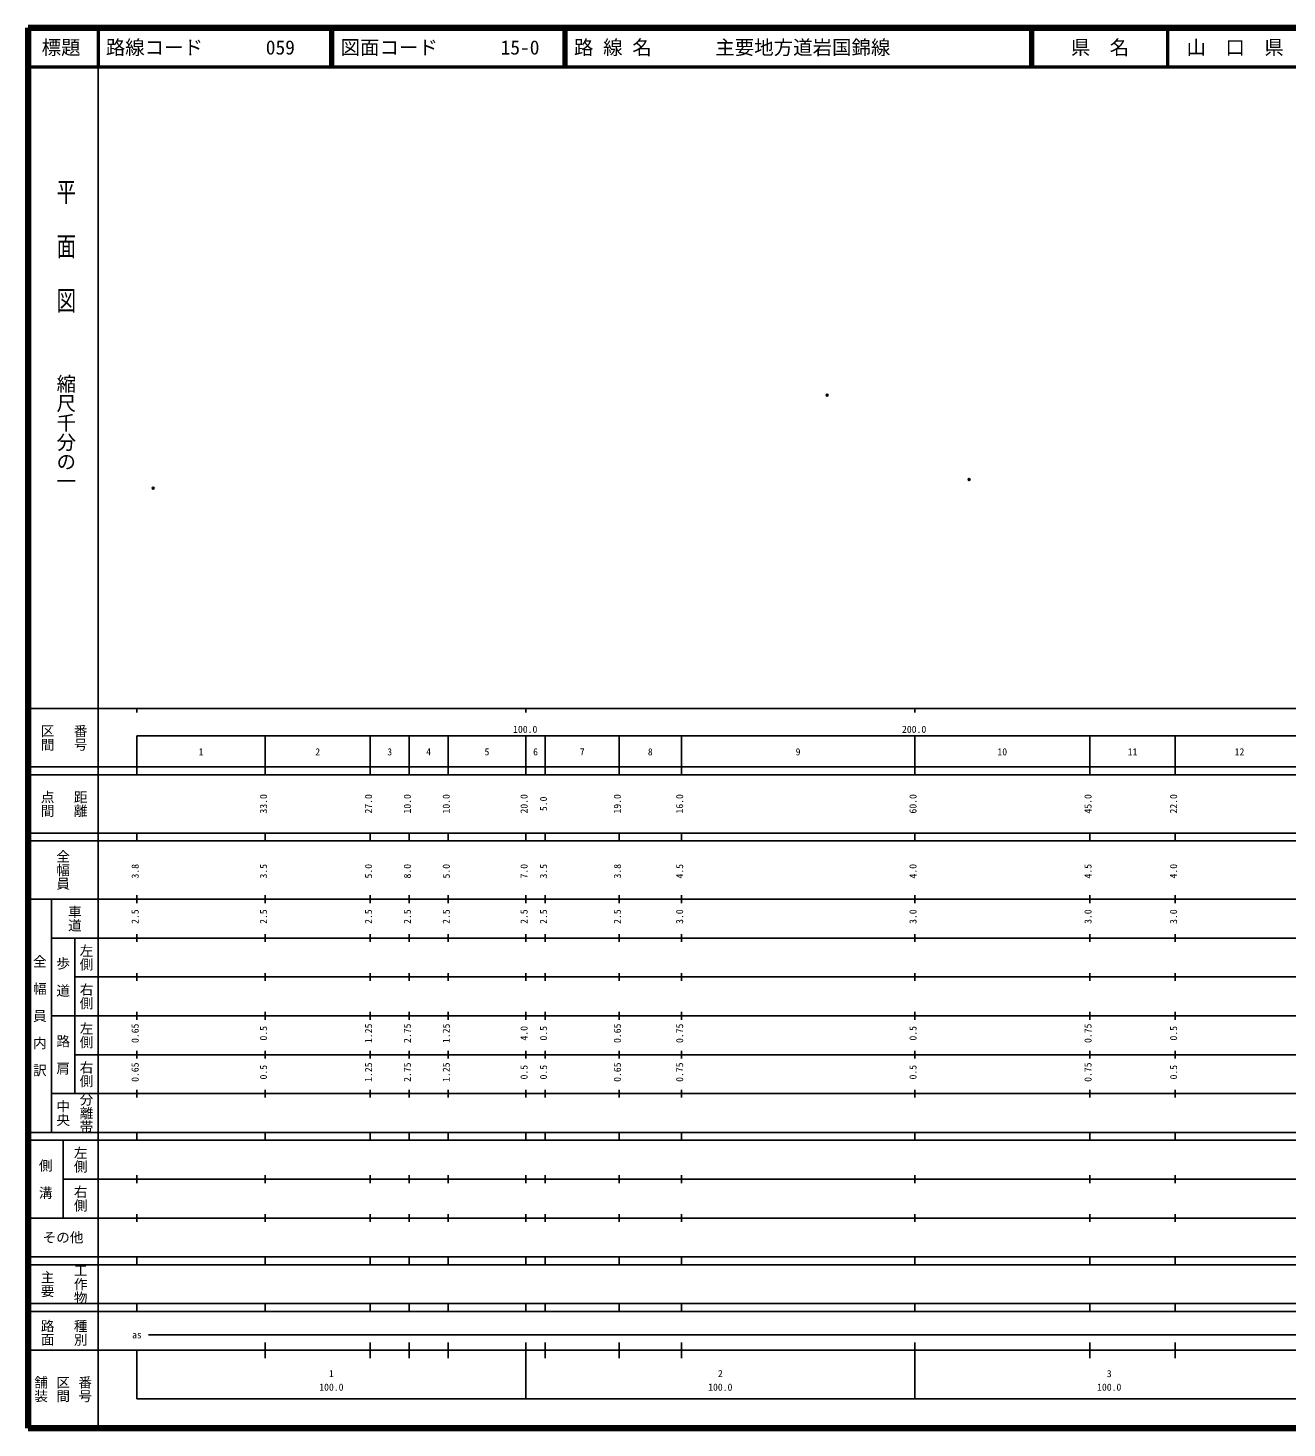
# Model space of a CAD drawing. Units: millimetres on the paper. Extents: x 40 to 680, y 20 to 380.
# Drawn here: x 40 to 363.7, y 20 to 380 of the extents above; entities that cross this region are included whole.
import ezdxf
from ezdxf.enums import TextEntityAlignment as Align

# ---------------------------------------------------------------- set-up
doc = ezdxf.new("R2010")
doc.units = ezdxf.units.MM
doc.header["$PDMODE"] = 32
doc.header["$PDSIZE"] = 0.5
doc.layers.add('M-OTRS', color=6, linetype='Continuous')
doc.layers.add('M-TTL-TXT', color=7, linetype='Continuous')
for name, color, linetype, lineweight in [('M-TTL', 2, 'Continuous', 140), ('M-TTL-BAND', 7, 'Continuous', 25), ('M-TTL-LINE', 7, 'Continuous', 50)]:
    doc.layers.add(name, color=color, linetype=linetype, lineweight=lineweight)
doc.styles.add('@ＭＳ ゴシック', font='')
doc.styles.add('ＭＳ ゴシック', font='')
doc.styles.get('@ＭＳ ゴシック').set_extended_font_data('@MS Gothic')
doc.styles.get('ＭＳ ゴシック').set_extended_font_data('MS Gothic')

msp = doc.modelspace()

# ---------------------------------------------------------------- linework, layer by layer
at = {"layer": 'M-OTRS'}
for p in [(245.469, 285.621), (281.968, 263.914), (72.214, 261.65)]:
    msp.add_point(p, dxfattribs=at)
at = {"layer": 'M-TTL'}
for p, q in [((40, 380), (40, 20)), ((680, 380), (40, 380)), ((40, 20), (680, 20))]:
    msp.add_line(p, q, dxfattribs=at)
at = {"layer": 'M-TTL-BAND'}
for p, q in [((58, 370), (58, 20)), ((40, 205), (579, 205)), ((68, 205), (68, 204)), ((168, 205), (168, 204)), ((268, 205), (268, 204)), ((68, 198), (579, 198)), ((68, 198), (68, 188)), ((101, 188), (101, 198)), ((128, 188), (128, 198)), ((138, 188), (138, 198)), ((148, 188), (148, 198)), ((168, 188), (168, 198)), ((173, 188), (173, 198)), ((192, 188), (192, 198)), ((208, 188), (208, 198)), ((268, 188), (268, 198)), ((313, 188), (313, 198)), ((335, 188), (335, 198)), ((40, 190), (579, 190)), ((40, 188), (579, 188)), ((40, 173), (579, 173)), ((68, 171), (68, 173)), ((101, 171), (101, 173)), ((128, 171), (128, 173)), ((138, 171), (138, 173)), ((148, 171), (148, 173)), ((168, 171), (168, 173)), ((173, 171), (173, 173)), ((192, 171), (192, 173)), ((208, 171), (208, 173)), ((268, 171), (268, 173)), ((313, 171), (313, 173)), ((335, 171), (335, 173)), ((40, 171), (579, 171)), ((40, 156), (579, 156)), ((46, 96), (46, 156)), ((68, 155), (68, 157)), ((101, 155), (101, 157)), ((128, 155), (128, 157)), ((138, 155), (138, 157)), ((148, 155), (148, 157)), ((168, 155), (168, 157)), ((173, 155), (173, 157)), ((192, 155), (192, 157)), ((208, 155), (208, 157)), ((268, 155), (268, 157)), ((313, 155), (313, 157)), ((335, 155), (335, 157)), ((46, 146), (579, 146)), ((52, 146), (52, 106)), ((68, 145), (68, 147)), ((101, 145), (101, 147)), ((128, 145), (128, 147)), ((138, 145), (138, 147)), ((148, 145), (148, 147)), ((168, 145), (168, 147)), ((173, 145), (173, 147)), ((192, 145), (192, 147)), ((208, 145), (208, 147)), ((268, 145), (268, 147)), ((313, 145), (313, 147)), ((335, 145), (335, 147)), ((68, 135), (68, 137)), ((101, 135), (101, 137)), ((128, 135), (128, 137)), ((138, 135), (138, 137)), ((148, 135), (148, 137)), ((168, 135), (168, 137)), ((173, 135), (173, 137)), ((192, 135), (192, 137)), ((208, 135), (208, 137)), ((268, 135), (268, 137)), ((313, 135), (313, 137)), ((335, 135), (335, 137)), ((52, 136), (579, 136)), ((46, 126), (579, 126)), ((68, 125), (68, 127)), ((101, 125), (101, 127)), ((128, 125), (128, 127)), ((138, 125), (138, 127)), ((148, 125), (148, 127)), ((168, 125), (168, 127)), ((173, 125), (173, 127)), ((192, 125), (192, 127)), ((208, 125), (208, 127)), ((268, 125), (268, 127)), ((313, 125), (313, 127)), ((335, 125), (335, 127)), ((52, 116), (579, 116)), ((68, 115), (68, 117)), ((101, 115), (101, 117)), ((128, 115), (128, 117)), ((138, 115), (138, 117)), ((148, 115), (148, 117)), ((168, 115), (168, 117)), ((173, 115), (173, 117)), ((192, 115), (192, 117)), ((208, 115), (208, 117)), ((268, 115), (268, 117)), ((313, 115), (313, 117)), ((335, 115), (335, 117)), ((46, 106), (579, 106)), ((68, 105), (68, 107)), ((101, 105), (101, 107)), ((128, 105), (128, 107)), ((138, 105), (138, 107)), ((148, 105), (148, 107)), ((168, 105), (168, 107)), ((173, 105), (173, 107)), ((192, 105), (192, 107)), ((208, 105), (208, 107)), ((268, 105), (268, 107)), ((313, 105), (313, 107)), ((335, 105), (335, 107)), ((40, 96), (579, 96)), ((40, 94), (579, 94)), ((49, 94), (49, 74)), ((68, 94), (68, 96)), ((101, 94), (101, 96)), ((128, 94), (128, 96)), ((138, 94), (138, 96)), ((148, 94), (148, 96)), ((168, 94), (168, 96)), ((173, 94), (173, 96)), ((192, 94), (192, 96)), ((208, 94), (208, 96)), ((268, 94), (268, 96)), ((313, 94), (313, 96)), ((335, 94), (335, 96)), ((49, 84), (579, 84)), ((68, 83), (68, 85)), ((101, 83), (101, 85)), ((128, 83), (128, 85)), ((138, 83), (138, 85)), ((148, 83), (148, 85)), ((168, 83), (168, 85)), ((173, 83), (173, 85)), ((192, 83), (192, 85)), ((208, 83), (208, 85)), ((268, 83), (268, 85)), ((313, 83), (313, 85)), ((335, 83), (335, 85)), ((40, 74), (579, 74)), ((68, 73), (68, 75)), ((101, 73), (101, 75)), ((128, 73), (128, 75)), ((138, 73), (138, 75)), ((148, 73), (148, 75)), ((168, 73), (168, 75)), ((173, 73), (173, 75)), ((192, 73), (192, 75)), ((208, 73), (208, 75)), ((268, 73), (268, 75)), ((313, 73), (313, 75)), ((335, 73), (335, 75)), ((40, 64), (579, 64)), ((40, 62), (579, 62)), ((68, 62), (68, 64)), ((101, 62), (101, 64)), ((128, 62), (128, 64)), ((138, 62), (138, 64)), ((148, 62), (148, 64)), ((168, 62), (168, 64)), ((173, 62), (173, 64)), ((192, 62), (192, 64)), ((208, 62), (208, 64)), ((268, 62), (268, 64)), ((313, 62), (313, 64)), ((335, 62), (335, 64)), ((40, 52), (579, 52)), ((68, 50), (68, 52)), ((101, 50), (101, 52)), ((128, 50), (128, 52)), ((138, 50), (138, 52)), ((148, 50), (148, 52)), ((168, 50), (168, 52)), ((173, 50), (173, 52)), ((192, 50), (192, 52)), ((208, 50), (208, 52)), ((268, 50), (268, 52)), ((313, 50), (313, 52)), ((335, 50), (335, 52)), ((40, 50), (579, 50)), ((71, 44), (565, 44)), ((40, 40), (579, 40)), ((68, 40), (68, 27.5)), ((101, 38), (101, 42)), ((128, 38), (128, 42)), ((138, 38), (138, 42)), ((148, 38), (148, 42)), ((168, 27.5), (168, 42)), ((173, 38), (173, 42)), ((192, 38), (192, 42)), ((208, 38), (208, 42)), ((268, 27.5), (268, 42)), ((313, 38), (313, 42)), ((335, 38), (335, 42)), ((68, 27.5), (579, 27.5))]:
    msp.add_line(p, q, dxfattribs=at)
at = {"layer": 'M-TTL-LINE'}
for p, q in [((58, 380), (58, 370)), ((117.75, 380), (117.75, 370)), ((118.25, 380), (118.25, 370)), ((177.75, 380), (177.75, 370)), ((178.25, 380), (178.25, 370)), ((297.75, 380), (297.75, 370)), ((298.25, 380), (298.25, 370)), ((333, 380), (333, 370)), ((40, 370), (680, 370))]:
    msp.add_line(p, q, dxfattribs=at)

# ---------------------------------------------------------------- texts
at = {"layer": 'M-TTL-BAND', "style": '@ＭＳ ゴシック', "width": 1.4}
msp.add_text('平  面  図', height=3.666, rotation=270, dxfattribs=at).set_placement((49.777, 306.475), align=Align.MIDDLE_RIGHT)
at = {"layer": 'M-TTL-BAND', "style": '@ＭＳ ゴシック'}
msp.add_text('縮尺千分の一', height=3.666, rotation=270, dxfattribs=at).set_placement((49.777, 261.03), align=Align.MIDDLE_RIGHT)
for s, p in [('区間', (45, 197.5)), ('番号', (53.5, 197.5)), ('点間', (45, 180.5)), ('距離', (53.5, 180.5)), ('全幅員', (49, 163.5)), ('車道', (52, 151)), ('左側', (55, 141)), ('全\u3000幅\u3000員\u3000内\u3000訳', (43, 126)), ('歩\u3000道', (49, 136)), ('右側', (55, 131)), ('左側', (55, 121)), ('路\u3000肩', (49, 116)), ('右側', (55, 111)), ('分離帯', (55, 101)), ('中央', (49, 101)), ('左側', (53.5, 89)), ('側\u3000溝', (44.5, 84)), ('右側', (53.5, 79)), ('工作物', (53.5, 57)), ('主要', (45, 57)), ('路面', (45, 44.5)), ('種別', (53.5, 44.5)), ('舗装', (43.333, 30)), ('区間', (49, 30)), ('番号', (54.667, 30))]:
    msp.add_text(s, height=2.566, rotation=270, dxfattribs=at).set_placement(p, align=Align.MIDDLE_CENTER)
at = {"layer": 'M-TTL-BAND', "style": 'ＭＳ ゴシック'}
for s, p in [('100.0', (167.844, 198.195)), ('200.0', (267.844, 198.195)), ('1', (84.5, 192.405)), ('2', (114.5, 192.405)), ('3', (133, 192.405)), ('4', (143, 192.405)), ('5', (158, 192.405)), ('6', (170.5, 192.405)), ('7', (182.5, 192.405)), ('8', (200, 192.405)), ('9', (238, 192.405)), ('10', (290.5, 192.405)), ('11', (324, 192.405)), ('12', (351.5, 192.405)), ('as', (68, 42.5)), ('1', (118, 32.523)), ('2', (218, 32.523)), ('3', (318, 32.523)), ('100.0', (118, 29.033)), ('100.0', (218, 29.033)), ('100.0', (318, 29.033))]:
    msp.add_text(s, height=1.833, dxfattribs=at).set_placement(p, align=Align.BOTTOM_CENTER)
for s, p in [('33.0', (102, 180.5)), ('27.0', (129, 180.5)), ('10.0', (139, 180.5)), ('10.0', (149, 180.5)), ('20.0', (169, 180.5)), ('5.0', (174, 180.5)), ('19.0', (193, 180.5)), ('16.0', (209, 180.5)), ('60.0', (269, 180.5)), ('45.0', (314, 180.5)), ('22.0', (336, 180.5)), ('3.8', (69, 163.174)), ('3.5', (102, 163.174)), ('5.0', (129, 163.174)), ('8.0', (139, 163.174)), ('5.0', (149, 163.174)), ('7.0', (169, 163.174)), ('3.5', (174, 163.174)), ('3.8', (193, 163.174)), ('4.5', (209, 163.174)), ('4.0', (269, 163.174)), ('4.5', (314, 163.174)), ('4.0', (336, 163.174)), ('2.5', (69, 151.5)), ('2.5', (102, 151.5)), ('2.5', (129, 151.5)), ('2.5', (139, 151.5)), ('2.5', (149, 151.5)), ('2.5', (169, 151.5)), ('2.5', (174, 151.5)), ('2.5', (193, 151.5)), ('3.0', (209, 151.5)), ('3.0', (269, 151.5)), ('3.0', (314, 151.5)), ('3.0', (336, 151.5)), ('0.65', (69, 121.5)), ('0.5', (102, 121.5)), ('1.25', (129, 121.5)), ('2.75', (139, 121.5)), ('1.25', (149, 121.5)), ('4.0', (169, 121.5)), ('0.5', (174, 121.5)), ('0.65', (193, 121.5)), ('0.75', (209, 121.5)), ('0.5', (269, 121.5)), ('0.75', (314, 121.5)), ('0.5', (336, 121.5)), ('0.65', (69, 111.5)), ('0.5', (102, 111.5)), ('1.25', (129, 111.5)), ('2.75', (139, 111.5)), ('1.25', (149, 111.5)), ('0.5', (169, 111.5)), ('0.5', (174, 111.5)), ('0.65', (193, 111.5)), ('0.75', (209, 111.5)), ('0.5', (269, 111.5)), ('0.75', (314, 111.5)), ('0.5', (336, 111.5))]:
    msp.add_text(s, height=1.833, rotation=90, dxfattribs=at).set_placement(p, align=Align.BOTTOM_CENTER)
msp.add_text('その他', height=2.566, dxfattribs=at).set_placement((49, 69), align=Align.MIDDLE_CENTER)
at = {"layer": 'M-TTL-TXT', "style": 'ＭＳ ゴシック'}
for s, p in [('標題', (48.5, 375)), ('県\u3000名', (315.625, 375)), ('山\u3000口\u3000県', (350.375, 375))]:
    msp.add_text(s, height=3.666, dxfattribs=at).set_placement(p, align=Align.MIDDLE_CENTER)
for s, p in [('路線コード', (60, 375)), ('059', (101.142, 375)), ('図面コード', (120.38, 375)), ('15-0', (161.521, 375)), ('路 線 名', (180.38, 375)), ('主要地方道岩国錦線', (216.734, 375))]:
    msp.add_text(s, height=3.666, dxfattribs=at).set_placement(p, align=Align.MIDDLE_LEFT)

doc.saveas('drawing.dxf')
